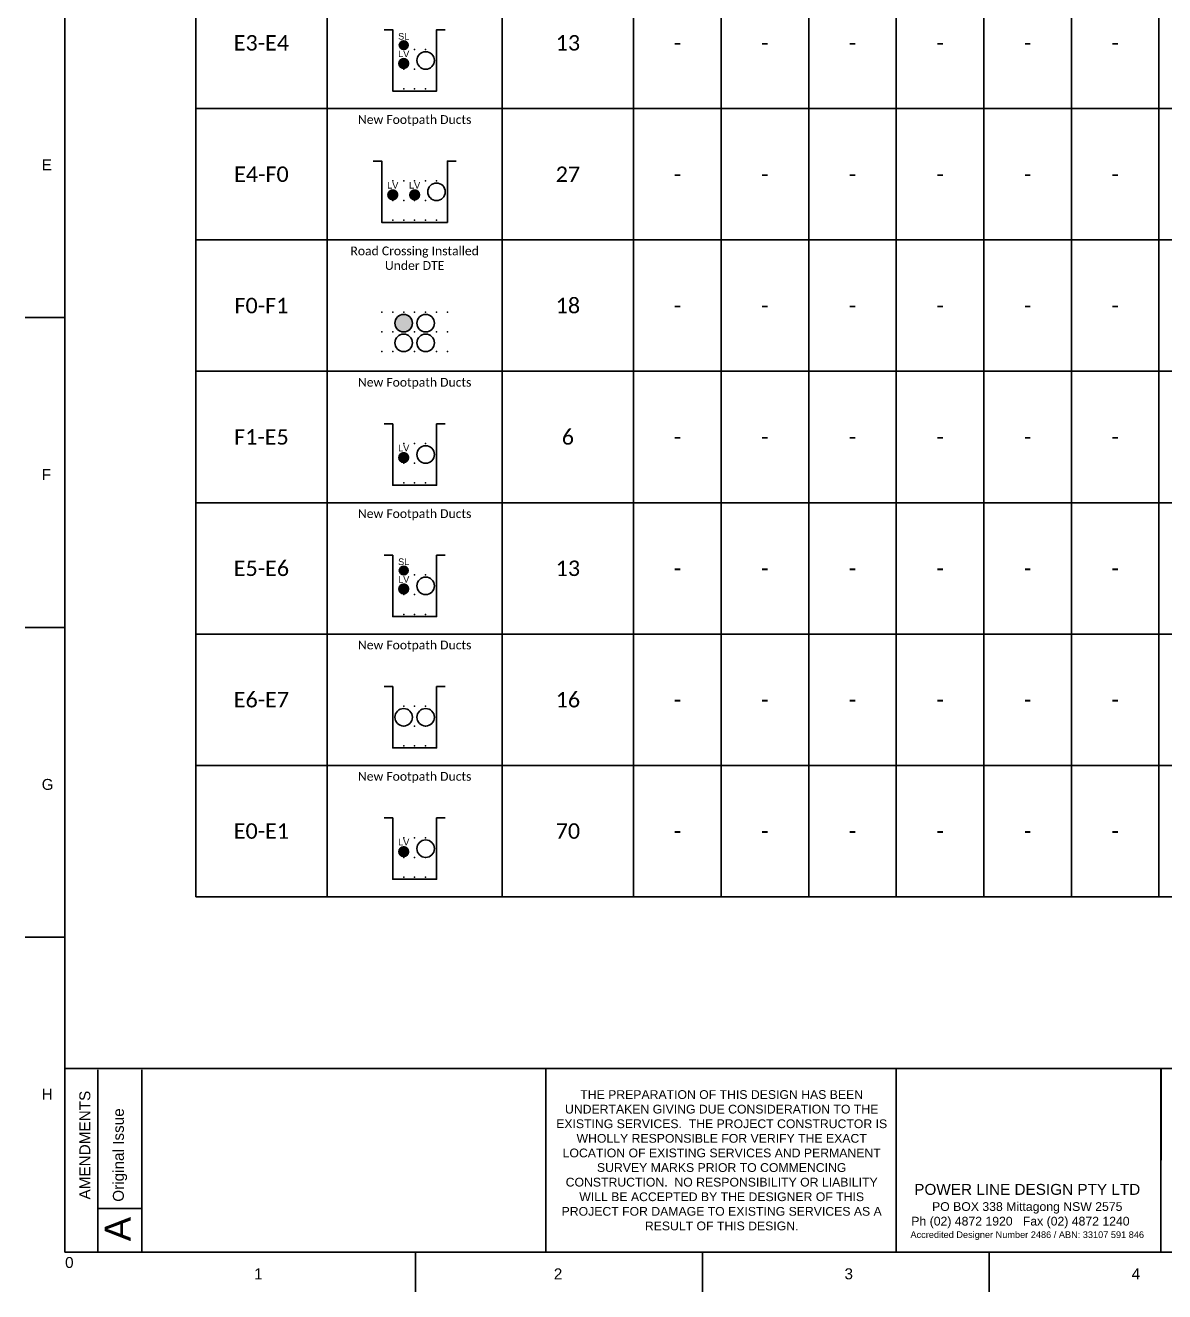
# Paper-space layout 'Duct B (2)' of a CAD drawing. Header units: metres, sheet in millimetres. Extents: x -9 to 824, y -9 to 577.
# Drawn here: x -8.9 to 251.3, y -9 to 280.2 of the extents above; entities that cross this region are included whole.
import ezdxf
from ezdxf.enums import TextEntityAlignment as Align

# ---------------------------------------------------------------- set-up
doc = ezdxf.new("R2010")
doc.units = ezdxf.units.M
doc.layers.get('0').update_dxf_attribs({"color": 6})
doc.layers.add('_User Miscellaneous10', color=252, linetype='Continuous', lineweight=13, plot=False, transparency=0.75)
doc.layers.add('Notes', color=7, linetype='Continuous')
doc.styles.add('ARIAL', font='arial.ttf', dxfattribs={"height": 2})
doc.styles.get("Standard").update_dxf_attribs({"font": 'arial.ttf'})
doc.linetypes.add('IE Trench HV', pattern='A,4,-0.4,["/",Standard,S=2,R=0,X=0.25,Y=-1],-1.6', length=6)

# ---------------------------------------------------------------- blocks, each defined once
blk = doc.blocks.new('A1_FRAME_TITLE')
at = {"layer": 'Notes'}
for p, q in [((9, 574.39), (9, 5.97)), ((9, 219.43), (0, 219.43)), ((9, 148.68), (0, 148.68)), ((9, 77.93), (0, 77.93)), ((16.59, 5.97), (16.59, 47.62)), ((26.59, 5.97), (26.59, 47.62)), ((259.37, 47.97), (259.37, 5.97)), ((16.59, 15.97), (26.59, 15.97)), ((89.14, -3.03), (89.14, 5.97)), ((154.65, -3.03), (154.65, 5.97)), ((220.16, -3.03), (220.16, 5.97))]:
    blk.add_line(p, q, dxfattribs=at)
at = {"layer": 'Notes', "flags": 128}
for points in [[(9, 47.97), (824.37, 47.97)], [(9, 5.97), (123.8, 5.97)], [(123.8, 5.97), (824.37, 5.97)]]:
    blk.add_lwpolyline(points, dxfattribs=at)
at = {"layer": 'Notes', "style": 'ARIAL'}
for s, p in [('E', (3.74, 253.06)), ('F', (3.74, 182.31)), ('G', (3.74, 111.56)), ('H', (3.74, 40.81)), ('1', (52.24, -0.22)), ('2', (120.7, -0.22)), ('3', (187.09, -0.2)), ('4', (252.67, -0.22))]:
    blk.add_text(s, height=2.5, dxfattribs=at).set_placement(p)
for s, height, p in [('AMENDMENTS', 2.5, (14.84, 18.02)), ('Original Issue', 2.5, (22.5, 17.5)), ('A', 6, (24.09, 8.47))]:
    blk.add_text(s, height=height, rotation=90, dxfattribs=at).set_placement(p)
at = {"layer": 'Notes', "style": 'ARIAL', "flags": 8}
blk.add_attdef('VERSION_NO', text='', height=1.5, rotation=90, dxfattribs=at).set_placement((261.75, 40.04), align=Align.MIDDLE_CENTER)
at = {"layer": 'Notes', "style": 'ARIAL'}
for tag, height, p in [('CAP_NO', 2, (496.37, 44.97)), ('IE_NUM', 2, (496.37, 38.97)), ('REF_1', 2, (321.87, 32.97)), ('GEN_WO', 2.5, (427.37, 32.97)), ('HV_SWITCH', 2, (496.37, 32.97)), ('REF_2', 2, (321.87, 26.97)), ('OH_WO', 2.5, (427.37, 26.97)), ('UBD_REF', 2, (496.37, 26.97)), ('REF_3', 2, (321.87, 20.97)), ('UG_WO', 2.5, (427.37, 20.97)), ('GIS_MAP_No', 2, (496.37, 20.97)), ('REF_4', 2, (321.87, 14.97)), ('SUB_WO', 2.5, (427.37, 14.97)), ('HV_OP_DIAG', 2, (496.37, 14.97)), ('LGA', 2, (496.37, 8.97))]:
    blk.add_attdef(tag, text='', height=height, dxfattribs=at).set_placement(p, align=Align.MIDDLE_LEFT)
for tag, height, p in [('T1', 4, (679.37, 41.13)), ('T2', 4, (679.37, 35.13)), ('REF_No_1', 2.5, (306.87, 32.97)), ('T3', 4, (679.37, 29.13)), ('REF_No_2', 2.5, (306.87, 26.97)), ('DRAWN', 2.5, (561.87, 25.97)), ('T4', 4, (679.37, 23.13)), ('NUM', 8, (791.37, 20.97)), ('REV', 8, (819.37, 20.97)), ('REF_No_3', 2.5, (306.87, 20.97)), ('DATE', 2.5, (561.87, 17.97)), ('T5', 4, (679.37, 17.13)), ('REF_No_4', 2.5, (306.87, 14.97)), ('T6', 4, (679.37, 11.13)), ('CHD', 2.5, (561.87, 9.97)), ('DESIGN', 2.5, (601.87, 9.97)), ('NS', 2.5, (789.8, 8.94)), ('SHTS', 2.5, (804.81, 8.95))]:
    blk.add_attdef(tag, text='', height=height, dxfattribs=at).set_placement(p, align=Align.MIDDLE_CENTER)
blk.add_attdef('scale', text='', height=2.5, dxfattribs=at).set_placement((560.29, 33.27), align=Align.CENTER)
blk.add_attdef('ExportID', (9.08, 2.39), '', height=2.5, dxfattribs=at)
at = {"layer": 'Notes', "style": 'ARIAL', "flags": 1}
for tag, p, height in [('ProjectType', (14.17, -26.8), 2.5), ('ExportDate', (60.28, -26.79), 2.5), ('ExportUserName', (69.15, -26.8), 2.5), ('DesignerCompanyName', (81.48, -26.79), 2.5), ('ExportAreaOfInterest', (97.1, -26.81), 2.5), ('GIS_SUCCESS', (112, -26.78), 2.5), ('CAD_SUCCESS', (121.79, -26.78), 2.5), ('DEPOTCODE', (132.11, -26.88), 2.5), ('ExportCategories', (140.08, -26.8), 2.5), ('Comments', (154.38, -26.88), 2.5), ('ProjectNumber', (23.56, -26.82), 0.1), ('DrawingNumber', (35.51, -26.8), 0.1), ('ProjectDescription', (47.56, -26.83), 0.1)]:
    blk.add_attdef(tag, p, '', height=height, dxfattribs=at)
blk = doc.blocks.new('*T437')
at = {"layer": 'Notes', "color": 0, "linetype": 'ByBlock', "lineweight": -2, "transparency": 16777216}
for p, q in [((0, 0), (300, 0)), ((0, 0), (0, -48.82)), ((300, 0), (300, -48.82)), ((0, -15), (300, -15)), ((0, -35), (300, -35)), ((30, -35), (30, -48.82)), ((70, -35), (70, -48.82)), ((100, -35), (100, -48.82)), ((120, -35), (120, -48.82)), ((140, -35), (140, -48.82)), ((160, -35), (160, -48.82)), ((180, -35), (180, -48.82)), ((200, -35), (200, -48.82)), ((220, -35), (220, -48.82)), ((260, -35), (260, -48.82)), ((0, -48.82), (30, -48.82)), ((100, -48.82), (120, -48.82)), ((220, -48.82), (300, -48.82))]:
    blk.add_line(p, q, dxfattribs=at)
at = {"layer": 'Notes', "linetype": 'ByBlock', "lineweight": -2, "transparency": 16777216}
for p, q in [((0, -48.82), (0, -468.82)), ((30, -48.82), (100, -48.82)), ((30, -48.82), (30, -468.82)), ((70, -48.82), (70, -468.82)), ((100, -48.82), (100, -468.82)), ((120, -48.82), (220, -48.82)), ((120, -48.82), (120, -468.82)), ((140, -48.82), (140, -468.82)), ((160, -48.82), (160, -468.82)), ((180, -48.82), (180, -468.82)), ((200, -48.82), (200, -468.82)), ((220, -48.82), (220, -468.82)), ((260, -48.82), (260, -468.82)), ((300, -48.82), (300, -468.82)), ((0, -78.82), (300, -78.82)), ((0, -108.82), (300, -108.82)), ((0, -138.82), (300, -138.82)), ((0, -168.82), (300, -168.82)), ((0, -198.82), (300, -198.82)), ((0, -228.82), (300, -228.82)), ((0, -258.82), (300, -258.82)), ((0, -288.82), (300, -288.82)), ((0, -318.82), (300, -318.82)), ((0, -348.82), (300, -348.82)), ((0, -378.82), (300, -378.82)), ((0, -408.82), (300, -408.82)), ((0, -438.82), (300, -438.82)), ((0, -468.82), (300, -468.82))]:
    blk.add_line(p, q, dxfattribs=at)
at = {"layer": 'Notes', "color": 0, "lineweight": 35, "transparency": 16777216}
for s, insert, char_height, width, attachment_point in [('Urban Subdivision Related Reimbursement - Duct and Cable Schedule', (150, -7.5), 6, 297, 5), ('{\\fArial|b1|i0|c0|p34;Duct and Cable Schedule codes:\\PT&R: HV Light trenching & reinstatement\\PPC: Lay Cable - Pull Conductor through Ducts\\P*All length entered in meters (m)}', (1.5, -25), 2.5, 97, 4), ('{\\fArial|b1|i0|c0|p34;LD: Lay HV 125mm Ducts in Trench\\PC: Cable - Materials}', (101.5, -25), 2.5, 117, 4), ('{\\fArial|b1|i0|c0|p34;LC: Lay HV Cable - Directly Buried in Trench\\PD: Lay HV duct in SL/LV Trench}', (221.5, -25), 2.5, 77, 4), ('{\\fArial|b1|i0|c0|p34;Other Duct Reimbursement            (m) x ($) }', (240, -41.91), 2.5, 37, 5), ('{\\fArial|b1|i0|c0|p34;Configuration}', (50, -41.91), 2.5, 37, 5), ('{\\fArial|b1|i0|c0|p34;Route Length     (m)}', (85, -41.91), 2.5, 27, 5), ('{\\fArial|b1|i0|c0|p34;Existing Duct Usage       (m) x ($)}', (280, -41.91), 2.5, 37, 5), ('{\\fArial|b1|i0|c0|p34;Nodes}', (15, -41.91), 2.5, 27, 5), ('{\\fArial|b1|i0|c0|p34;T&R}', (110, -41.91), 2.5, 17, 5), ('{\\fArial|b1|i0|c0|p34;LD}', (130, -41.91), 2.5, 17, 5), ('{\\fArial|b1|i0|c0|p34;LC}', (150, -41.91), 2.5, 17, 5), ('{\\fArial|b1|i0|c0|p34;PC}', (170, -41.91), 2.5, 17, 5), ('{\\fArial|b1|i0|c0|p34;C}', (190, -41.91), 2.5, 17, 5), ('{\\fArial|b1|i0|c0|p34;D}', (210, -41.91), 2.5, 17, 5), ('{\\fCalibri|b0|i0|c0;\\C7;Existing Ducts', (50, -50.32), 2, 37, 2), ('Installed by the same developer under URS18266', (280, -63.82), 3, 37, 5), ('{\\fCalibri|b0|i0|c0;\\C7;A0-B2', (15, -63.82), 3.5278, 27, 5), ('{\\fCalibri|b0|i0|c0|p34;\\C7;28', (85, -63.82), 3.5278, 27, 5), ('{\\fCalibri|b0|i0|c0;\\C7;-', (110, -63.82), 3.5278, 17, 5), ('{\\fCalibri|b0|i0|c0;\\C7;-', (130, -63.82), 3.5278, 17, 5), ('{\\fCalibri|b0|i0|c0;\\C7;-', (150, -63.82), 3.5278, 17, 5), ('{\\fCalibri|b0|i0|c0;\\C7;-', (170, -63.82), 3.5278, 17, 5), ('{\\fCalibri|b0|i0|c0;\\C7;-', (190, -63.82), 3.5278, 17, 5), ('{\\fCalibri|b0|i0|c0;\\C7;-', (210, -63.82), 3.5278, 17, 5), ('{\\fCalibri|b0|i0|c0;\\C7;', (240, -63.82), 3.5278, 37, 5), ('{\\fCalibri|b0|i0|c0;\\C7;Existing Ducts', (50, -80.32), 2, 37, 2), ('Installed by the same developer under URS18266', (280, -93.82), 3, 37, 5), ('{\\fCalibri|b0|i0|c0;\\C7;B2-B3', (15, -93.82), 3.5278, 27, 5), ('{\\fCalibri|b0|i0|c0;\\C7;56', (85, -93.82), 3.5278, 27, 5), ('{\\fCalibri|b0|i0|c0;\\C7;-', (110, -93.82), 3.5278, 17, 5), ('{\\fCalibri|b0|i0|c0;\\C7;-', (130, -93.82), 3.5278, 17, 5), ('{\\fCalibri|b0|i0|c0;\\C7;-', (150, -93.82), 3.5278, 17, 5), ('{\\fCalibri|b0|i0|c0;\\C7;-', (170, -93.82), 3.5278, 17, 5), ('{\\fCalibri|b0|i0|c0;\\C7;-', (190, -93.82), 3.5278, 17, 5), ('{\\fCalibri|b0|i0|c0;\\C7;-', (210, -93.82), 3.5278, 17, 5), ('{\\fCalibri|b0|i0|c0;\\C7;', (240, -93.82), 3.5278, 37, 5), ('{\\fCalibri|b0|i0|c0;\\C7;Existing Ducts', (50, -110.32), 2, 37, 2), ('Installed by the same developer under URS18266', (280, -123.82), 3, 37, 5), ('{\\fCalibri|b0|i0|c0;\\C7;B3-D0', (15, -123.82), 3.5278, 27, 5), ('{\\fCalibri|b0|i0|c0;\\C7;7', (85, -123.82), 3.5278, 27, 5), ('{\\fCalibri|b0|i0|c0;\\C7;-', (110, -123.82), 3.5278, 17, 5), ('{\\fCalibri|b0|i0|c0;\\C7;-', (130, -123.82), 3.5278, 17, 5), ('{\\fCalibri|b0|i0|c0;\\C7;-', (150, -123.82), 3.5278, 17, 5), ('{\\fCalibri|b0|i0|c0;\\C7;-', (170, -123.82), 3.5278, 17, 5), ('{\\fCalibri|b0|i0|c0;\\C7;-', (190, -123.82), 3.5278, 17, 5), ('{\\fCalibri|b0|i0|c0;\\C7;-', (210, -123.82), 3.5278, 17, 5), ('{\\fCalibri|b0|i0|c0;\\C7;', (240, -123.82), 3.5278, 37, 5), ('{\\fCalibri|b0|i0|c0;\\C7;Existing Ducts', (50, -140.32), 2, 37, 2), ('Installed by the same developer under URS18266', (280, -153.82), 3, 37, 5), ('{\\fCalibri|b0|i0|c0;\\C7;D0-D3', (15, -153.82), 3.5278, 27, 5), ('{\\fCalibri|b0|i0|c0;\\C7;18', (85, -153.82), 3.5278, 27, 5), ('{\\fCalibri|b0|i0|c0;\\C7;-', (110, -153.82), 3.5278, 17, 5), ('{\\fCalibri|b0|i0|c0;\\C7;-', (130, -153.82), 3.5278, 17, 5), ('{\\fCalibri|b0|i0|c0;\\C7;-', (150, -153.82), 3.5278, 17, 5), ('{\\fCalibri|b0|i0|c0;\\C7;-', (170, -153.82), 3.5278, 17, 5), ('{\\fCalibri|b0|i0|c0;\\C7;-', (190, -153.82), 3.5278, 17, 5), ('{\\fCalibri|b0|i0|c0;\\C7;-', (210, -153.82), 3.5278, 17, 5), ('{\\fCalibri|b0|i0|c0;\\C7;', (240, -153.82), 3.5278, 37, 5), ('{\\fCalibri|b0|i0|c0;\\C7;Existing Ducts', (50, -170.32), 2, 37, 2), ('Installed by the same developer under URS18266', (280, -183.82), 3, 37, 5), ('{\\fCalibri|b0|i0|c0;\\C7;D3-Z', (15, -183.82), 3.5278, 27, 5), ('{\\fCalibri|b0|i0|c0;\\C7;32', (85, -183.82), 3.5278, 27, 5), ('{\\fCalibri|b0|i0|c0;\\C7;-', (110, -183.82), 3.5278, 17, 5), ('{\\fCalibri|b0|i0|c0;\\C7;-', (130, -183.82), 3.5278, 17, 5), ('{\\fCalibri|b0|i0|c0;\\C7;-', (150, -183.82), 3.5278, 17, 5), ('{\\fCalibri|b0|i0|c0;\\C7;-', (170, -183.82), 3.5278, 17, 5), ('{\\fCalibri|b0|i0|c0;\\C7;-', (190, -183.82), 3.5278, 17, 5), ('{\\fCalibri|b0|i0|c0;\\C7;-', (210, -183.82), 3.5278, 17, 5), ('{\\fCalibri|b0|i0|c0;\\C7;', (240, -183.82), 3.5278, 37, 5), ('{\\fCalibri|b0|i0|c0;\\C7;Road Crossing Installed Under DTE', (50, -200.32), 2, 37, 2), ('Installed by the same developer under URS18266', (280, -213.82), 3, 37, 5), ('{\\fCalibri|b0|i0|c0;\\C7;Z-E0', (15, -213.82), 3.5278, 27, 5), ('{\\fCalibri|b0|i0|c0;\\C7;31', (85, -213.82), 3.5278, 27, 5), ('{\\fCalibri|b0|i0|c0;\\C7;-', (110, -213.82), 3.5278, 17, 5), ('{\\fCalibri|b0|i0|c0;\\C7;-', (130, -213.82), 3.5278, 17, 5), ('{\\fCalibri|b0|i0|c0;\\C7;-', (150, -213.82), 3.5278, 17, 5), ('{\\fCalibri|b0|i0|c0;\\C7;-', (170, -213.82), 3.5278, 17, 5), ('{\\fCalibri|b0|i0|c0;\\C7;-', (190, -213.82), 3.5278, 17, 5), ('{\\fCalibri|b0|i0|c0;\\C7;-', (210, -213.82), 3.5278, 17, 5), ('{\\fCalibri|b0|i0|c0;\\C7;', (240, -213.82), 3.5278, 37, 5), ('{\\fCalibri|b0|i0|c0;\\C7;Road Crossing Installed Under DTE', (50, -230.32), 2, 37, 2), ('Installed by the same developer under URS18266', (280, -243.82), 3, 37, 5), ('{\\fCalibri|b0|i0|c0;\\C7;E0-E3', (15, -243.82), 3.5278, 27, 5), ('{\\fCalibri|b0|i0|c0;\\C7;13', (85, -243.82), 3.5278, 27, 5), ('{\\fCalibri|b0|i0|c0;\\C7;-', (110, -243.82), 3.5278, 17, 5), ('{\\fCalibri|b0|i0|c0;\\C7;-', (130, -243.82), 3.5278, 17, 5), ('{\\fCalibri|b0|i0|c0;\\C7;-', (150, -243.82), 3.5278, 17, 5), ('{\\fCalibri|b0|i0|c0;\\C7;-', (170, -243.82), 3.5278, 17, 5), ('{\\fCalibri|b0|i0|c0;\\C7;-', (190, -243.82), 3.5278, 17, 5), ('{\\fCalibri|b0|i0|c0;\\C7;-', (210, -243.82), 3.5278, 17, 5), ('{\\fCalibri|b0|i0|c0;\\C7;', (240, -243.82), 3.5278, 37, 5), ('{\\fCalibri|b0|i0|c0;\\C7;New Footpath Ducts', (50, -260.32), 2, 37, 2), ('{\\fCalibri|b0|i0|c0;\\C7;E3-E4', (15, -273.82), 3.5278, 27, 5), ('{\\fCalibri|b0|i0|c0;\\C7;13', (85, -273.82), 3.5278, 27, 5), ('{\\fCalibri|b0|i0|c0;\\C7;-', (110, -273.82), 3.5278, 17, 5), ('{\\fCalibri|b0|i0|c0;\\C7;-', (130, -273.82), 3.5278, 17, 5), ('{\\fCalibri|b0|i0|c0;\\C7;-', (150, -273.82), 3.5278, 17, 5), ('{\\fCalibri|b0|i0|c0;\\C7;-', (170, -273.82), 3.5278, 17, 5), ('{\\fCalibri|b0|i0|c0;\\C7;-', (190, -273.82), 3.5278, 17, 5), ('{\\fCalibri|b0|i0|c0;\\C7;-', (210, -273.82), 3.5278, 17, 5), ('{\\fCalibri|b0|i0|c0;\\C7;', (240, -273.82), 3.5278, 37, 5), ('{\\fCalibri|b0|i0|c0;\\C7;-', (280, -273.82), 3.5278, 37, 5), ('{\\fCalibri|b0|i0|c0;\\C7;New Footpath Ducts', (50, -290.32), 2, 37, 2), ('{\\fCalibri|b0|i0|c0;\\C7;E4-F0', (15, -303.82), 3.5278, 27, 5), ('{\\fCalibri|b0|i0|c0;\\C7;27', (85, -303.82), 3.5278, 27, 5), ('{\\fCalibri|b0|i0|c0;\\C7;-', (110, -303.82), 3.5278, 17, 5), ('{\\fCalibri|b0|i0|c0;\\C7;-', (130, -303.82), 3.5278, 17, 5), ('{\\fCalibri|b0|i0|c0;\\C7;-', (150, -303.82), 3.5278, 17, 5), ('{\\fCalibri|b0|i0|c0;\\C7;-', (170, -303.82), 3.5278, 17, 5), ('{\\fCalibri|b0|i0|c0;\\C7;-', (190, -303.82), 3.5278, 17, 5), ('{\\fCalibri|b0|i0|c0;\\C7;-', (210, -303.82), 3.5278, 17, 5), ('{\\fCalibri|b0|i0|c0;\\C7;', (240, -303.82), 3.5278, 37, 5), ('{\\fCalibri|b0|i0|c0;\\C7;-', (280, -303.82), 3.5278, 37, 5), ('{\\fCalibri|b0|i0|c0;\\C7;Road Crossing Installed Under DTE', (50, -320.32), 2, 37, 2), ('{\\fCalibri|b0|i0|c0;\\C7;F0-F1', (15, -333.82), 3.5278, 27, 5), ('{\\fCalibri|b0|i0|c0;\\C7;18', (85, -333.82), 3.5278, 27, 5), ('{\\fCalibri|b0|i0|c0;\\C7;-', (110, -333.82), 3.5278, 17, 5), ('{\\fCalibri|b0|i0|c0;\\C7;-', (130, -333.82), 3.5278, 17, 5), ('{\\fCalibri|b0|i0|c0;\\C7;-', (150, -333.82), 3.5278, 17, 5), ('{\\fCalibri|b0|i0|c0;\\C7;-', (170, -333.82), 3.5278, 17, 5), ('{\\fCalibri|b0|i0|c0;\\C7;-', (190, -333.82), 3.5278, 17, 5), ('{\\fCalibri|b0|i0|c0;\\C7;-', (210, -333.82), 3.5278, 17, 5), ('{\\fCalibri|b0|i0|c0;\\C7;', (240, -333.82), 3.5278, 37, 5), ('{\\fCalibri|b0|i0|c0;\\C7;-', (280, -333.82), 3.5278, 37, 5), ('{\\fCalibri|b0|i0|c0;\\C7;New Footpath Ducts', (50, -350.32), 2, 37, 2), ('{\\fCalibri|b0|i0|c0;\\C7;F1-E5', (15, -363.82), 3.5278, 27, 5), ('{\\fCalibri|b0|i0|c0;\\C7;6', (85, -363.82), 3.5278, 27, 5), ('{\\fCalibri|b0|i0|c0;\\C7;-', (110, -363.82), 3.5278, 17, 5), ('{\\fCalibri|b0|i0|c0;\\C7;-', (130, -363.82), 3.5278, 17, 5), ('{\\fCalibri|b0|i0|c0;\\C7;-', (150, -363.82), 3.5278, 17, 5), ('{\\fCalibri|b0|i0|c0;\\C7;-', (170, -363.82), 3.5278, 17, 5), ('{\\fCalibri|b0|i0|c0;\\C7;-', (190, -363.82), 3.5278, 17, 5), ('{\\fCalibri|b0|i0|c0;\\C7;-', (210, -363.82), 3.5278, 17, 5), ('{\\fCalibri|b0|i0|c0;\\C7;', (240, -363.82), 3.5278, 37, 5), ('{\\fCalibri|b0|i0|c0;\\C7;-', (280, -363.82), 3.5278, 37, 5), ('{\\fCalibri|b0|i0|c0;\\C7;New Footpath Ducts', (50, -380.32), 2, 37, 2), ('{\\fCalibri|b0|i0|c0;\\C7;E5-E6', (15, -393.82), 3.5278, 27, 5), ('{\\fCalibri|b0|i0|c0;\\C7;13', (85, -393.82), 3.5278, 27, 5), ('{\\fCalibri|b0|i0|c0;\\C7;-', (110, -393.82), 3.5278, 17, 5), ('{\\fCalibri|b0|i0|c0;\\C7;-', (130, -393.82), 3.5278, 17, 5), ('{\\fCalibri|b0|i0|c0;\\C7;-', (150, -393.82), 3.5278, 17, 5), ('{\\fCalibri|b0|i0|c0;\\C7;-', (170, -393.82), 3.5278, 17, 5), ('{\\fCalibri|b0|i0|c0;\\C7;-', (190, -393.82), 3.5278, 17, 5), ('{\\fCalibri|b0|i0|c0;\\C7;-', (210, -393.82), 3.5278, 17, 5), ('{\\fCalibri|b0|i0|c0;\\C7;', (240, -393.82), 3.5278, 37, 5), ('{\\fCalibri|b0|i0|c0;\\C7;-', (280, -393.82), 3.5278, 37, 5), ('{\\fCalibri|b0|i0|c0;\\C7;New Footpath Ducts', (50, -410.32), 2, 37, 2), ('{\\fCalibri|b0|i0|c0;\\C7;E6-E7', (15, -423.82), 3.5278, 27, 5), ('{\\fCalibri|b0|i0|c0;\\C7;16', (85, -423.82), 3.5278, 27, 5), ('{\\fCalibri|b0|i0|c0;\\C7;-', (110, -423.82), 3.5278, 17, 5), ('{\\fCalibri|b0|i0|c0;\\C7;-', (130, -423.82), 3.5278, 17, 5), ('{\\fCalibri|b0|i0|c0;\\C7;-', (150, -423.82), 3.5278, 17, 5), ('{\\fCalibri|b0|i0|c0;\\C7;-', (170, -423.82), 3.5278, 17, 5), ('{\\fCalibri|b0|i0|c0;\\C7;-', (190, -423.82), 3.5278, 17, 5), ('{\\fCalibri|b0|i0|c0;\\C7;-', (210, -423.82), 3.5278, 17, 5), ('{\\fCalibri|b0|i0|c0;\\C7;', (240, -423.82), 3.5278, 37, 5), ('{\\fCalibri|b0|i0|c0;\\C7;-', (280, -423.82), 3.5278, 37, 5), ('{\\fCalibri|b0|i0|c0;\\C7;New Footpath Ducts', (50, -440.32), 2, 37, 2), ('{\\fCalibri|b0|i0|c0;\\C7;E0-E1', (15, -453.82), 3.5278, 27, 5), ('{\\fCalibri|b0|i0|c0;\\C7;70', (85, -453.82), 3.5278, 27, 5), ('{\\fCalibri|b0|i0|c0;\\C7;-', (110, -453.82), 3.5278, 17, 5), ('{\\fCalibri|b0|i0|c0;\\C7;-', (130, -453.82), 3.5278, 17, 5), ('{\\fCalibri|b0|i0|c0;\\C7;-', (150, -453.82), 3.5278, 17, 5), ('{\\fCalibri|b0|i0|c0;\\C7;-', (170, -453.82), 3.5278, 17, 5), ('{\\fCalibri|b0|i0|c0;\\C7;-', (190, -453.82), 3.5278, 17, 5), ('{\\fCalibri|b0|i0|c0;\\C7;-', (210, -453.82), 3.5278, 17, 5), ('{\\fCalibri|b0|i0|c0;\\C7;', (240, -453.82), 3.5278, 37, 5), ('{\\fCalibri|b0|i0|c0;\\C7;-', (280, -453.82), 3.5278, 37, 5)]:
    blk.add_mtext(s, dxfattribs=dict(at, insert=insert, char_height=char_height, width=width, attachment_point=attachment_point))
blk = doc.blocks.new('TRENCH')
at = {"flags": 128}
blk.add_lwpolyline([(-7, 14), (-5, 14), (-5, 0), (5, 0), (5, 14), (7, 14)], dxfattribs=at)
at = {"layer": '_User Miscellaneous10'}
for p in [(-2.5, 9.5), (0, 9.5), (2.5, 9.5), (-2.5, 5), (0, 5), (2.5, 5), (-2.5, 0.5), (0, 0.5), (2.5, 0.5)]:
    blk.add_point(p, dxfattribs=at)
blk = doc.blocks.new('*U215')
h = blk.add_hatch(color=4)
h.dxf.hatch_style = 1
h.paths.add_polyline_path([(1, 1, 1), (-1, 1, 1)])
blk.add_circle((0, 1), 1)
at = {"color": 4, "insert": (0, 3), "char_height": 1.5, "width": 1.4, "attachment_point": 5}
blk.add_mtext('SL', dxfattribs=at)
blk = doc.blocks.new('*U214')
h = blk.add_hatch(color=5)
h.dxf.hatch_style = 1
h.paths.add_polyline_path([(1.3, 1.3, 1), (-1.3, 1.3, 1)])
at = {"color": 1, "insert": (0, 3.5), "char_height": 1.5, "width": 1.4, "attachment_point": 5}
blk.add_mtext('{\\C5;LV}', dxfattribs=at)
blk = doc.blocks.new('*U216')
blk.add_circle((0, 2), 2)
blk = doc.blocks.new('*U435')
at = {"transparency": 33554687, "flags": 128}
blk.add_lwpolyline([(-9.5, 14), (-7.5, 14), (-7.5, 0), (7.5, 0), (7.5, 14), (9.5, 14)], dxfattribs=at)
at = {"layer": '_User Miscellaneous10', "transparency": 33554687}
for p in [(-5, 9.5), (-2.5, 9.5), (0, 9.5), (2.5, 9.5), (5, 9.5), (-5, 5), (-2.5, 5), (0, 5), (2.5, 5), (5, 5), (-5, 0.5), (-2.5, 0.5), (0, 0.5), (2.5, 0.5), (5, 0.5)]:
    blk.add_point(p, dxfattribs=at)
blk = doc.blocks.new('*U433')
at = {"layer": '_User Miscellaneous10', "transparency": 33554687}
for p in [(-7.5, 9.5), (-5, 9.5), (-2.5, 9.5), (0, 9.5), (2.5, 9.5), (5, 9.5), (7.5, 9.5), (-7.5, 5), (-5, 5), (-2.5, 5), (0, 5), (2.5, 5), (5, 5), (7.5, 5), (-7.5, 0.5), (-5, 0.5), (-2.5, 0.5), (0, 0.5), (2.5, 0.5), (5, 0.5), (7.5, 0.5)]:
    blk.add_point(p, dxfattribs=at)
blk = doc.blocks.new('*U434')
at = {"transparency": 33554687}
h = blk.add_hatch(color=5, dxfattribs=at)
h.dxf.hatch_style = 1
h.paths.add_polyline_path([(2, 2, 1), (-2, 2, 1)])
blk.add_circle((0, 2), 2, dxfattribs=at)

psp = doc.layouts.new('Duct B (2)')

# ---------------------------------------------------------------- linework, layer by layer
at = {"layer": 'Notes', "transparency": 33554687}
for points in [[(109.99, 0), (189.99, 0), (189.99, 42), (109.99, 42)], [(189.99, 42), (250.53, 42), (250.45, 0), (189.99, 0)]]:
    psp.add_lwpolyline(points, close=True, dxfattribs=at)

# ---------------------------------------------------------------- block references
psp.add_blockref('*T437', (30, 550))
ref = psp.add_blockref('A1_FRAME_TITLE', (-8.92, -5.97), dxfattribs=at)
ref.add_attrib('ExportID', '0', (0.16, -3.58), dxfattribs={"height": 2.5, "style": 'ARIAL'})
for name, p in [('TRENCH', (80, 265.18)), ('*U435', (80, 235.18)), ('*U433', (80, 205.18)), ('TRENCH', (80, 175.18)), ('TRENCH', (80, 145.18)), ('TRENCH', (80, 115.18)), ('TRENCH', (80, 85.18))]:
    psp.add_blockref(name, p, dxfattribs=at)
at = {"layer": 'Notes', "color": 6, "linetype": 'IE Trench HV', "transparency": 33554687}
for name, p in [('*U215', (77.5, 274.68)), ('*U214', (77.5, 270.18)), ('*U216', (82.5, 270.18)), ('*U214', (75, 240.18)), ('*U214', (80, 240.18)), ('*U216', (85, 240.18)), ('*U434', (77.5, 210.18)), ('*U216', (82.5, 210.18)), ('*U216', (77.5, 205.68)), ('*U216', (82.5, 205.68)), ('*U214', (77.5, 180.18)), ('*U216', (82.5, 180.18)), ('*U215', (77.5, 154.68)), ('*U214', (77.5, 150.18)), ('*U216', (82.5, 150.18)), ('*U216', (77.5, 120.18)), ('*U216', (82.5, 120.18)), ('*U214', (77.5, 90.18)), ('*U216', (82.5, 90.18))]:
    psp.add_blockref(name, p, dxfattribs=at)

# ---------------------------------------------------------------- texts
at = {"layer": 'Notes', "transparency": 33554687, "insert": (150.12, 21), "char_height": 2, "width": 76.251, "attachment_point": 5}
psp.add_mtext('THE PREPARATION OF THIS DESIGN HAS BEEN UNDERTAKEN GIVING DUE CONSIDERATION TO THE EXISTING SERVICES.  THE PROJECT CONSTRUCTOR IS WHOLLY RESPONSIBLE FOR VERIFY THE EXACT LOCATION OF EXISTING SERVICES AND PERMANENT SURVEY MARKS PRIOR TO COMMENCING CONSTRUCTION.  NO RESPONSIBILITY OR LIABILITY WILL BE ACCEPTED BY THE DESIGNER OF THIS PROJECT FOR DAMAGE TO EXISTING SERVICES AS A RESULT OF THIS DESIGN.', dxfattribs=at)
at = {"layer": 'Notes', "transparency": 33554687, "insert": (219.91, 9.21), "char_height": 3, "width": 60, "attachment_point": 5, "style": 'ARIAL'}
psp.add_mtext('{\\H0.83333x;POWER LINE DESIGN PTY LTD}\\P{\\H0.66667x;PO BOX 338 Mittagong NSW 2575\\PPh (02) 4872 1920   Fax (02) 4872 1240     \\H0.75x;Accredited Designer Number 2486 / ABN: 33107 591 846 }', dxfattribs=at)

doc.saveas('drawing.dxf')
